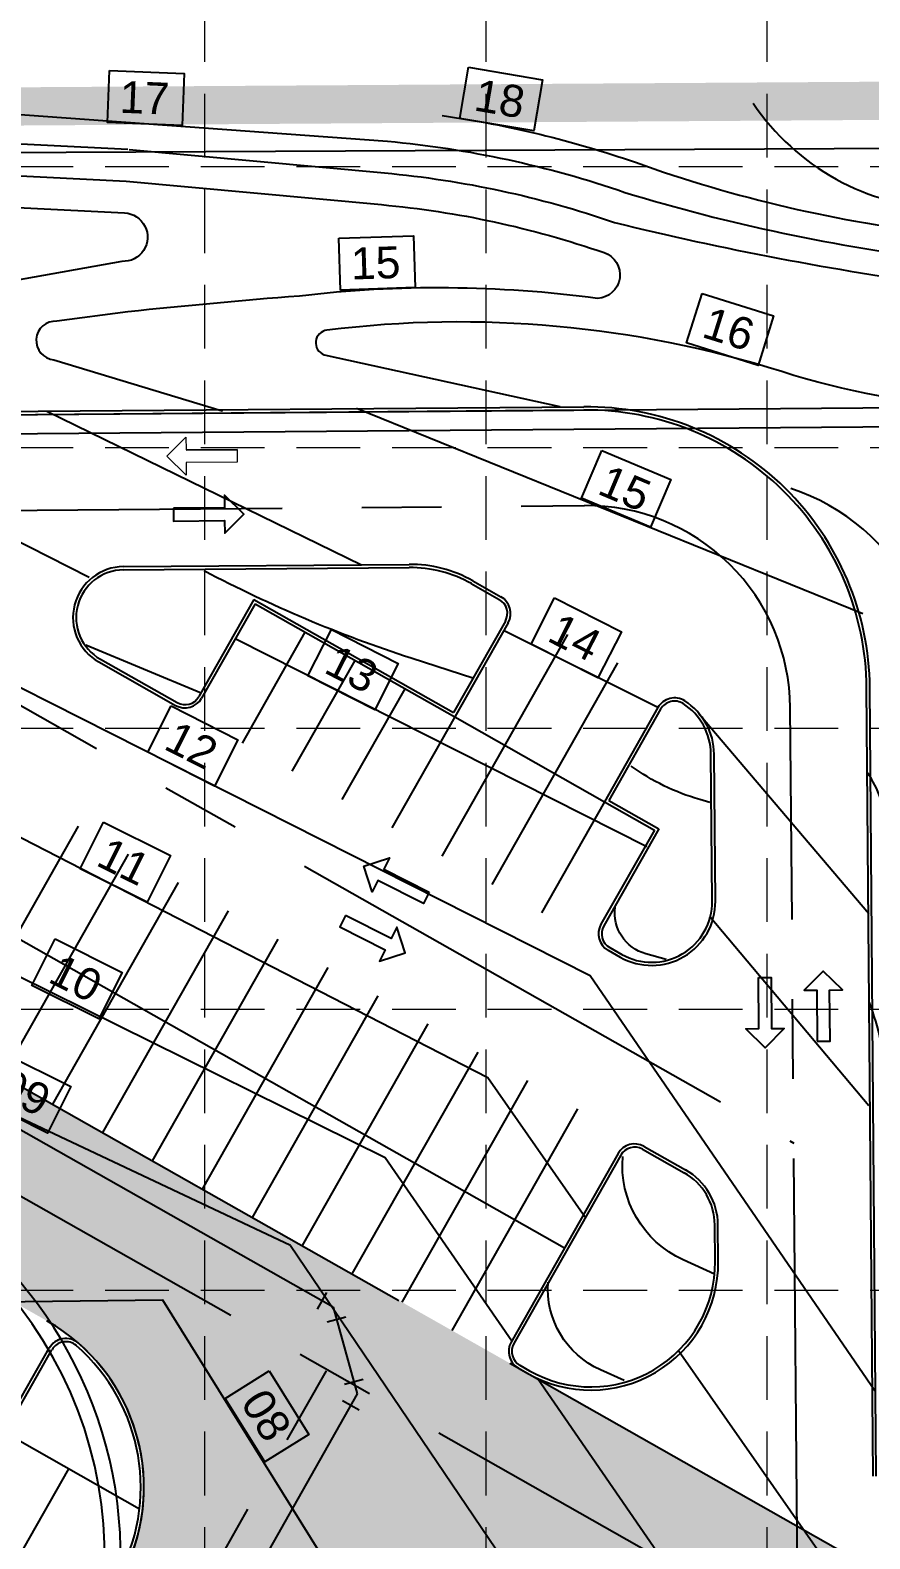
# Model space of a CAD drawing. Header units: feet. Extents: x 2467609 to 2470436, y 7119976 to 7121745.
# Drawn here: x 2468333.5 to 2468465.2, y 7121306.6 to 7121543.5 of the extents above; entities that cross this region are included whole.
import ezdxf
from ezdxf.enums import TextEntityAlignment as Align

# ---------------------------------------------------------------- set-up
doc = ezdxf.new("R2010")
doc.units = ezdxf.units.FT
doc.header["$LTSCALE"] = 100
doc.header["$MEASUREMENT"] = 0
for name, pattern in [('06117 BASE$0$CENTER2', [1.125, 0.75, -0.125, 0.125, -0.125]), ('06117 BASE$0$STRIPE', [1.2, 1, -0.2]), ('HIDDEN', [0.375, 0.25, -0.125]), ('SDASH', [0.15, 0.1, -0.05]), ('STRIPE', [1.2, 1, -0.2])]:
    doc.linetypes.add(name, pattern=pattern)
for name, color, linetype, lineweight in [('06117 BASE$0$C-sidewk-strip', 253, 'Continuous', 25), ('06117 BASE$0$C-Site-Rd-Signage', 253, 'Continuous', 18), ('06117 BASE$0$CPCL', 253, '06117 BASE$0$CENTER2', 25), ('06117 BASE$0$CPCURB', 8, 'Continuous', 25), ('06117 BASE$0$CPCURB2', 8, 'Continuous', 25), ('06117 BASE$0$CPSTRIPE', 253, 'Continuous', 25), ('06117 BASE$0$CPWALK', 8, 'Continuous', 25), ('06117 BASE$0$DIR-ARROW', 8, 'Continuous', 25)]:
    doc.layers.add(name, color=color, linetype=linetype, lineweight=lineweight)
for name, color, linetype in [('06117 BASE$0$firelane', 8, '06117 BASE$0$STRIPE'), ('06117 TOPO$0$EXWATER', 253, 'Continuous'), ('06117 WS Base$0$CPFIT', 7, 'Continuous'), ('06117 WS Base$0$CPWATER', 7, 'Continuous'), ('CPCONT', 253, 'Continuous'), ('FIRELANE-HATCH', 253, 'STRIPE'), ('GRID', 254, 'HIDDEN'), ('LIMITS OF DISTURBANCE', 1, 'HIDDEN'), ('proposed ec', 6, 'SDASH')]:
    doc.layers.add(name, color=color, linetype=linetype)
doc.styles.get("Standard").update_dxf_attribs({"font": 'ARIAL.TTF'})

msp = doc.modelspace()

# ---------------------------------------------------------------- hatches: boundary and pattern name
at = {"layer": 'FIRELANE-HATCH'}
h = msp.add_hatch(color=9, dxfattribs=at)
h.paths.add_polyline_path([(2468922.97, 7121187.19, -0.414214), (2468942.81, 7121207.35), (2469278.26, 7121210.08), (2469277.9, 7121254.08, -0.414214), (2469297.74, 7121274.24), (2469375.13, 7121274.87, -0.137354), (2469390.75, 7121270.64), (2469629.71, 7121128.09, -0.261956), (2469644.34, 7121102.57), (2469645.12, 7121007.13, 0.414214), (2469699.55, 7120953.58), (2469751.67, 7120954, 0.261956), (2469797.6, 7120980.33), (2469803.18, 7120989.68, 0.414214), (2469784.47, 7121063.72), (2469403.04, 7121291.25, 0.137354), (2469374.94, 7121298.87), (2468491.92, 7121291.68, -0.131652), (2468476.89, 7121295.58), (2468199.89, 7121452.51, -0.072593), (2468186.2, 7121463.15, 0.206219), (2468142.45, 7121481.57), (2467847.8, 7121479.17), (2467848.23, 7121449.17), (2468142.69, 7121451.57, -0.577353), (2468169.04, 7121406.78), (2467935.49, 7120994.55, -0.266268), (2467909.82, 7120979.34), (2467855.02, 7120978.55), (2467855.45, 7120948.56), (2467910.25, 7120949.35, 0.266268), (2467961.59, 7120979.76), (2468192.67, 7121387.64, -0.414214), (2468233.56, 7121398.96), (2468336.11, 7121340.86, -0.414214), (2468347.43, 7121299.97), (2468320.22, 7121251.95, 0.414214), (2468338.7, 7121185.16), (2468373.42, 7121165.49, 0.57735), (2468446.57, 7121208.52), (2468446.28, 7121243.96, -1), (2468481.65, 7121244.25), (2468482.67, 7121118.6, 0.414214), (2468532.07, 7121070), (2468873.9, 7121072.79, -0.414214), (2468894.07, 7121052.95), (2468895.4, 7120889.72), (2468884.83, 7120735.24, -0.392002), (2468855.14, 7120707.29), (2468450.27, 7120703.99, -0.131652), (2468375.11, 7120723.48), (2468264.21, 7120786.31, 0.463862), (2468102.32, 7120726.63, 0.45081), (2468173.2, 7120596.29), (2468276.95, 7120572.47, -0.347281), (2468315.76, 7120524.14), (2468315.82, 7120517.93), (2468339.81, 7120518.12), (2468339.76, 7120524.34, 0.347281), (2468282.32, 7120595.86), (2468178.57, 7120619.68, -0.45081), (2468124.87, 7120718.42, -0.463862), (2468252.38, 7120765.43), (2468363.28, 7120702.6, 0.131652), (2468450.47, 7120679.99), (2468832.08, 7120683.1, -0.414214), (2468867.36, 7120648.39), (2468868.39, 7120522.43), (2468892.38, 7120522.62), (2468891.26, 7120660.62), (2468903.26, 7120660.72), (2468904.38, 7120522.72), (2468928.38, 7120522.92)])
h.paths.add_polyline_path([(2468873.66, 7121102.78), (2468531.82, 7121100, -0.414214), (2468506.62, 7121124.8), (2468505.62, 7121247.79, -0.414214), (2468525.46, 7121267.95), (2468872.29, 7121270.78, -0.414214), (2468892.45, 7121250.94), (2468893.5, 7121122.95, -0.414214)], flags=16)
h.paths.add_polyline_path([(2468942.29, 7121271.35), (2469233.74, 7121273.72, -1), (2469234.06, 7121233.72), (2468942.62, 7121231.35, -1)], flags=16)
h.paths.add_polyline_path([(2468385.25, 7121186.37), (2468350.53, 7121206.04, -0.414214), (2468341.1, 7121240.12), (2468370.77, 7121292.49, -0.414214), (2468404.85, 7121301.92), (2468409.33, 7121299.38, -0.267949), (2468422.01, 7121277.83), (2468422.57, 7121208.33, -0.57735)], flags=16)
h.paths.add_polyline_path([(2469698.85, 7121086.85), (2469772.17, 7121043.11, -0.414214), (2469782.57, 7121001.98), (2469776.99, 7120992.63, -0.261956), (2469751.47, 7120978), (2469699.36, 7120977.57, -0.414214), (2469669.11, 7121007.33), (2469668.61, 7121069.51, -0.584841)], flags=16)

# ---------------------------------------------------------------- linework, layer by layer
at = {"layer": '06117 BASE$0$C-sidewk-strip'}
msp.add_line((2468332.46, 7121305.16), (2468339.54, 7121317.65), dxfattribs=at)
msp.add_line((2468332.46, 7121305.16), (2468339.54, 7121317.65), dxfattribs=at)
at = {"layer": '06117 BASE$0$C-Site-Rd-Signage'}
for p, q in [((2468354.94, 7121476.57), (2468357.91, 7121479.59)), ((2468354.94, 7121476.57), (2468357.91, 7121479.59)), ((2468357.91, 7121479.59), (2468357.93, 7121477.59)), ((2468357.91, 7121479.59), (2468357.93, 7121477.59)), ((2468365.93, 7121477.66), (2468365.94, 7121475.66)), ((2468365.93, 7121477.66), (2468365.94, 7121475.66)), ((2468357.96, 7121473.59), (2468354.94, 7121476.57)), ((2468357.96, 7121473.59), (2468354.94, 7121476.57)), ((2468365.94, 7121475.66), (2468357.94, 7121475.59)), ((2468365.94, 7121475.66), (2468357.94, 7121475.59)), ((2468357.94, 7121475.59), (2468357.96, 7121473.59)), ((2468357.94, 7121475.59), (2468357.96, 7121473.59))]:
    msp.add_line(p, q, dxfattribs=at)
at = {"layer": '06117 BASE$0$CPCL'}
for p, q in [((2467848.01, 7121464.17), (2468420.45, 7121468.84)), ((2467848.01, 7121464.17), (2468420.45, 7121468.84)), ((2468278.61, 7121467.68), (2468453.27, 7121368.73)), ((2468278.61, 7121467.68), (2468453.27, 7121368.73)), ((2468453.9, 7121291.37), (2468452.71, 7121437.1)), ((2468453.9, 7121291.37), (2468452.71, 7121437.1)), ((2468201.8, 7121434.19), (2468493.45, 7121268.96)), ((2468201.8, 7121434.19), (2468493.45, 7121268.96)), ((2468330.66, 7121246.03), (2468380.05, 7121333.2)), ((2468330.66, 7121246.03), (2468380.05, 7121333.2))]:
    msp.add_line(p, q, dxfattribs=at)
msp.add_arc((2468420.71, 7121436.84), 32, 0.4665, 90.4671, dxfattribs=at)
msp.add_arc((2468420.71, 7121436.84), 32, 0.4665, 90.4671, dxfattribs=at)
at = {"layer": '06117 BASE$0$CPCURB'}
for p, q in [((2467867.34, 7121479.33), (2468420.33, 7121483.84)), ((2467867.34, 7121479.33), (2468420.33, 7121483.84)), ((2468348.12, 7121459.25), (2468392.91, 7121459.61)), ((2468348.12, 7121459.25), (2468392.91, 7121459.61)), ((2468402.93, 7121457.01), (2468407.32, 7121454.53)), ((2468402.93, 7121457.01), (2468407.32, 7121454.53)), ((2468368.75, 7121453.39), (2468360.37, 7121438.6)), ((2468368.75, 7121453.39), (2468360.37, 7121438.6)), ((2468368.75, 7121453.39), (2468400.07, 7121435.65)), ((2468368.75, 7121453.39), (2468400.07, 7121435.65)), ((2468408.45, 7121450.44), (2468400.07, 7121435.65)), ((2468408.45, 7121450.44), (2468400.07, 7121435.65)), ((2468344.25, 7121444.29), (2468356.28, 7121437.47)), ((2468344.25, 7121444.29), (2468356.28, 7121437.47)), ((2468465.69, 7121316.47), (2468464.69, 7121440.2)), ((2468465.69, 7121316.47), (2468464.69, 7121440.2)), ((2468431.94, 7121437.12), (2468423.56, 7121422.34)), ((2468431.94, 7121437.12), (2468423.56, 7121422.34)), ((2468440.96, 7121406.74), (2468440.77, 7121429.83)), ((2468440.96, 7121406.74), (2468440.77, 7121429.83)), ((2468423.56, 7121422.34), (2468431.39, 7121417.9)), ((2468423.56, 7121422.34), (2468431.39, 7121417.9)), ((2468431.39, 7121417.9), (2468423.01, 7121403.11)), ((2468431.39, 7121417.9), (2468423.01, 7121403.11)), ((2468424.15, 7121399.02), (2468426.03, 7121397.95)), ((2468424.15, 7121399.02), (2468426.03, 7121397.95)), ((2468429.78, 7121368.24), (2468436.3, 7121364.55)), ((2468429.78, 7121368.24), (2468436.3, 7121364.55)), ((2468425.69, 7121367.11), (2468408.93, 7121337.53)), ((2468425.69, 7121367.11), (2468408.93, 7121337.53)), ((2468441.42, 7121350.16), (2468441.37, 7121355.93)), ((2468441.42, 7121350.16), (2468441.37, 7121355.93)), ((2468329.35, 7121324), (2468336.47, 7121336.57)), ((2468329.35, 7121324), (2468336.47, 7121336.57)), ((2468410.06, 7121333.44), (2468411.56, 7121332.59)), ((2468410.06, 7121333.44), (2468411.56, 7121332.59))]:
    msp.add_line(p, q, dxfattribs=at)
for centre, radius, start, end in [((2468420.69, 7121439.84), 44, 0.4665, 90.4671), ((2468420.69, 7121439.84), 44, 0.4665, 90.4671), ((2468348.19, 7121451.25), 8, 90.4671, 240.4665), ((2468348.19, 7121451.25), 8, 90.4671, 240.4665), ((2468393.07, 7121439.61), 20, 60.4665, 90.4671), ((2468393.07, 7121439.61), 20, 60.4665, 90.4671), ((2468405.84, 7121451.92), 3, 330.4665, 60.4665), ((2468405.84, 7121451.92), 3, 330.4665, 60.4665), ((2468357.76, 7121440.08), 3, 240.4665, 330.4665), ((2468357.76, 7121440.08), 3, 240.4665, 330.4665), ((2468434.55, 7121435.64), 3, 57.3248, 150.4665), ((2468434.55, 7121435.64), 3, 57.3248, 150.4665), ((2468430.77, 7121429.75), 10, 0.4665, 57.3248), ((2468430.77, 7121429.75), 10, 0.4665, 57.3248), ((2468430.96, 7121406.65), 10, 240.4665, 0.4665), ((2468430.96, 7121406.65), 10, 240.4665, 0.4665), ((2468425.62, 7121401.63), 3, 150.4665, 240.4665), ((2468425.62, 7121401.63), 3, 150.4665, 240.4665), ((2468428.3, 7121365.63), 3, 60.4665, 150.4665), ((2468428.3, 7121365.63), 3, 60.4665, 150.4665), ((2468431.37, 7121355.85), 10, 0.4665, 60.4665), ((2468431.37, 7121355.85), 10, 0.4665, 60.4665), ((2468421.42, 7121349.99), 20, 240.4665, 0.4665), ((2468421.42, 7121349.99), 20, 240.4665, 0.4665), ((2468339.08, 7121335.09), 3, 48.88, 150.4665), ((2468339.08, 7121335.09), 3, 48.88, 150.4665), ((2468321.32, 7121314.75), 30, 330.4665, 48.88), ((2468321.32, 7121314.75), 30, 330.4665, 48.88), ((2468411.54, 7121336.05), 3, 150.4665, 240.4665), ((2468411.54, 7121336.05), 3, 150.4665, 240.4665)]:
    msp.add_arc(centre, radius, start, end, dxfattribs=at)
at = {"layer": '06117 BASE$0$CPCURB2'}
for p, q in [((2467867.34, 7121479.83), (2468420.32, 7121484.34)), ((2467867.34, 7121479.83), (2468420.32, 7121484.34)), ((2468348.13, 7121458.75), (2468392.91, 7121459.11)), ((2468348.13, 7121458.75), (2468392.91, 7121459.11)), ((2468402.68, 7121456.58), (2468407.07, 7121454.09)), ((2468402.68, 7121456.58), (2468407.07, 7121454.09)), ((2468368.56, 7121454.07), (2468359.93, 7121438.85)), ((2468368.56, 7121454.07), (2468359.93, 7121438.85)), ((2468368.56, 7121454.07), (2468399.88, 7121436.33)), ((2468368.56, 7121454.07), (2468399.88, 7121436.33)), ((2468408.02, 7121450.68), (2468399.88, 7121436.33)), ((2468408.02, 7121450.68), (2468399.88, 7121436.33)), ((2468344.49, 7121444.72), (2468356.53, 7121437.9)), ((2468344.49, 7121444.72), (2468356.53, 7121437.9)), ((2468466.19, 7121316.47), (2468465.19, 7121440.2)), ((2468466.19, 7121316.47), (2468465.19, 7121440.2)), ((2468432.37, 7121436.87), (2468424.24, 7121422.52)), ((2468432.37, 7121436.87), (2468424.24, 7121422.52)), ((2468440.46, 7121406.73), (2468440.27, 7121429.82)), ((2468440.46, 7121406.73), (2468440.27, 7121429.82)), ((2468424.24, 7121422.52), (2468432.08, 7121418.09)), ((2468424.24, 7121422.52), (2468432.08, 7121418.09)), ((2468432.08, 7121418.09), (2468423.45, 7121402.86)), ((2468432.08, 7121418.09), (2468423.45, 7121402.86)), ((2468424.39, 7121399.45), (2468426.27, 7121398.39)), ((2468424.39, 7121399.45), (2468426.27, 7121398.39)), ((2468426.12, 7121366.87), (2468409.37, 7121337.28)), ((2468426.12, 7121366.87), (2468409.37, 7121337.28)), ((2468429.53, 7121367.81), (2468436.05, 7121364.11)), ((2468429.53, 7121367.81), (2468436.05, 7121364.11)), ((2468440.92, 7121350.15), (2468440.87, 7121355.93)), ((2468440.92, 7121350.15), (2468440.87, 7121355.93)), ((2468329.54, 7121323.32), (2468336.9, 7121336.33)), ((2468329.54, 7121323.32), (2468336.9, 7121336.33)), ((2468410.31, 7121333.88), (2468411.81, 7121333.03)), ((2468410.31, 7121333.88), (2468411.81, 7121333.03))]:
    msp.add_line(p, q, dxfattribs=at)
for centre, radius, start, end in [((2468420.69, 7121439.84), 44.5, 0.4665, 90.4671), ((2468420.69, 7121439.84), 44.5, 0.4665, 90.4671), ((2468348.19, 7121451.25), 7.5, 90.4671, 240.4665), ((2468348.19, 7121451.25), 7.5, 90.4671, 240.4665), ((2468393.07, 7121439.61), 19.5, 60.4665, 90.4671), ((2468393.07, 7121439.61), 19.5, 60.4665, 90.4671), ((2468405.84, 7121451.92), 2.5, 330.4665, 60.4665), ((2468405.84, 7121451.92), 2.5, 330.4665, 60.4665), ((2468357.76, 7121440.08), 2.5, 240.4665, 330.4665), ((2468357.76, 7121440.08), 2.5, 240.4665, 330.4665), ((2468434.55, 7121435.64), 2.5, 57.3248, 150.4665), ((2468434.55, 7121435.64), 2.5, 57.3248, 150.4665), ((2468430.77, 7121429.75), 9.5, 0.4665, 57.3248), ((2468430.77, 7121429.75), 9.5, 0.4665, 57.3248), ((2468430.96, 7121406.65), 9.5, 240.4665, 0.4665), ((2468430.96, 7121406.65), 9.5, 240.4665, 0.4665), ((2468425.62, 7121401.63), 2.5, 150.4665, 240.4665), ((2468425.62, 7121401.63), 2.5, 150.4665, 240.4665), ((2468428.3, 7121365.63), 2.5, 60.4665, 150.4665), ((2468428.3, 7121365.63), 2.5, 60.4665, 150.4665), ((2468431.37, 7121355.85), 9.5, 0.4665, 60.4665), ((2468431.37, 7121355.85), 9.5, 0.4665, 60.4665), ((2468421.42, 7121349.99), 19.5, 240.4665, 0.4665), ((2468421.42, 7121349.99), 19.5, 240.4665, 0.4665), ((2468339.08, 7121335.09), 2.5, 48.88, 150.4665), ((2468339.08, 7121335.09), 2.5, 48.88, 150.4665), ((2468321.32, 7121314.75), 29.5, 330.4665, 48.88), ((2468321.32, 7121314.75), 29.5, 330.4665, 48.88), ((2468411.54, 7121336.05), 2.5, 150.4665, 240.4665), ((2468411.54, 7121336.05), 2.5, 150.4665, 240.4665)]:
    msp.add_arc(centre, radius, start, end, dxfattribs=at)
at = {"layer": '06117 BASE$0$CPSTRIPE'}
for p, q in [((2468376.58, 7121448.95), (2468366.72, 7121431.55)), ((2468376.58, 7121448.95), (2468366.72, 7121431.55)), ((2468417.76, 7121448.61), (2468398.04, 7121413.81)), ((2468417.76, 7121448.61), (2468398.04, 7121413.81)), ((2468384.41, 7121444.52), (2468374.55, 7121427.12)), ((2468384.41, 7121444.52), (2468374.55, 7121427.12)), ((2468425.59, 7121444.17), (2468405.87, 7121409.37)), ((2468425.59, 7121444.17), (2468405.87, 7121409.37)), ((2468392.24, 7121440.08), (2468382.38, 7121422.68)), ((2468392.24, 7121440.08), (2468382.38, 7121422.68)), ((2468268.53, 7121436.61), (2468417.31, 7121352.32)), ((2468268.53, 7121436.61), (2468417.31, 7121352.32)), ((2468400.07, 7121435.65), (2468390.21, 7121418.24)), ((2468400.07, 7121435.65), (2468390.21, 7121418.24)), ((2468400.07, 7121435.65), (2468423.56, 7121422.34)), ((2468400.07, 7121435.65), (2468423.56, 7121422.34)), ((2468423.56, 7121422.34), (2468413.7, 7121404.93)), ((2468423.56, 7121422.34), (2468413.7, 7121404.93)), ((2468341.03, 7121418.52), (2468321.31, 7121383.72)), ((2468341.03, 7121418.52), (2468321.31, 7121383.72)), ((2468348.86, 7121414.09), (2468329.15, 7121379.28)), ((2468348.86, 7121414.09), (2468329.15, 7121379.28)), ((2468356.69, 7121409.65), (2468336.98, 7121374.85)), ((2468356.69, 7121409.65), (2468336.98, 7121374.85)), ((2468364.52, 7121405.21), (2468344.81, 7121370.41)), ((2468364.52, 7121405.21), (2468344.81, 7121370.41)), ((2468372.35, 7121400.78), (2468352.64, 7121365.97)), ((2468372.35, 7121400.78), (2468352.64, 7121365.97)), ((2468380.19, 7121396.34), (2468360.47, 7121361.54)), ((2468380.19, 7121396.34), (2468360.47, 7121361.54)), ((2468388.02, 7121391.9), (2468368.3, 7121357.1)), ((2468388.02, 7121391.9), (2468368.3, 7121357.1)), ((2468395.85, 7121387.47), (2468376.13, 7121352.67)), ((2468395.85, 7121387.47), (2468376.13, 7121352.67)), ((2468403.68, 7121383.03), (2468383.96, 7121348.23)), ((2468403.68, 7121383.03), (2468383.96, 7121348.23)), ((2468411.51, 7121378.6), (2468391.79, 7121343.79)), ((2468411.51, 7121378.6), (2468391.79, 7121343.79)), ((2468419.34, 7121374.16), (2468399.62, 7121339.36)), ((2468419.34, 7121374.16), (2468399.62, 7121339.36))]:
    msp.add_line(p, q, dxfattribs=at)
at = {"layer": '06117 BASE$0$CPWALK'}
msp.add_line((2468329.54, 7121323.32), (2468350.63, 7121311.37), dxfattribs=at)
msp.add_line((2468329.54, 7121323.32), (2468350.63, 7121311.37), dxfattribs=at)
at = {"layer": '06117 BASE$0$DIR-ARROW'}
msp.add_line((2468357.93, 7121477.59), (2468365.93, 7121477.66), dxfattribs=at)
msp.add_line((2468357.93, 7121477.59), (2468365.93, 7121477.66), dxfattribs=at)
for points in [[(2468355.96, 7121468.41), (2468355.98, 7121466.41), (2468363.98, 7121466.48), (2468363.99, 7121464.48), (2468366.97, 7121467.5), (2468363.94, 7121470.48), (2468363.96, 7121468.48)], [(2468355.96, 7121468.41), (2468355.98, 7121466.41), (2468363.98, 7121466.48), (2468363.99, 7121464.48), (2468366.97, 7121467.5), (2468363.94, 7121470.48), (2468363.96, 7121468.48)], [(2468396.06, 7121408.15), (2468395.16, 7121406.36), (2468388.02, 7121409.98), (2468387.12, 7121408.2), (2468385.8, 7121412.23), (2468389.83, 7121413.55), (2468388.93, 7121411.76)], [(2468396.06, 7121408.15), (2468395.16, 7121406.36), (2468388.02, 7121409.98), (2468387.12, 7121408.2), (2468385.8, 7121412.23), (2468389.83, 7121413.55), (2468388.93, 7121411.76)], [(2468382.96, 7121404.51), (2468382.06, 7121402.73), (2468389.19, 7121399.11), (2468388.29, 7121397.33), (2468392.32, 7121398.65), (2468391, 7121402.68), (2468390.1, 7121400.89)], [(2468382.96, 7121404.51), (2468382.06, 7121402.73), (2468389.19, 7121399.11), (2468388.29, 7121397.33), (2468392.32, 7121398.65), (2468391, 7121402.68), (2468390.1, 7121400.89)], [(2468447.7, 7121394.74), (2468449.7, 7121394.75), (2468449.76, 7121386.75), (2468451.76, 7121386.77), (2468448.79, 7121383.74), (2468445.76, 7121386.72), (2468447.76, 7121386.74)], [(2468447.7, 7121394.74), (2468449.7, 7121394.75), (2468449.76, 7121386.75), (2468451.76, 7121386.77), (2468448.79, 7121383.74), (2468445.76, 7121386.72), (2468447.76, 7121386.74)], [(2468456.95, 7121384.77), (2468458.95, 7121384.78), (2468458.88, 7121392.78), (2468460.88, 7121392.8), (2468457.86, 7121395.77), (2468454.88, 7121392.75), (2468456.88, 7121392.77)], [(2468456.95, 7121384.77), (2468458.95, 7121384.78), (2468458.88, 7121392.78), (2468460.88, 7121392.8), (2468457.86, 7121395.77), (2468454.88, 7121392.75), (2468456.88, 7121392.77)]]:
    msp.add_lwpolyline(points, close=True, dxfattribs=at)
at = {"layer": '06117 BASE$0$firelane'}
for p, q in [((2468199.89, 7121452.51), (2468476.89, 7121295.58)), ((2468199.89, 7121452.51), (2468476.89, 7121295.58)), ((2468233.56, 7121398.96), (2468336.11, 7121340.86)), ((2468233.56, 7121398.96), (2468336.11, 7121340.86))]:
    msp.add_line(p, q, dxfattribs=at)
msp.add_arc((2468321.32, 7121314.75), 30, 330.4665, 60.4665, dxfattribs=at)
msp.add_arc((2468321.32, 7121314.75), 30, 330.4665, 60.4665, dxfattribs=at)
at = {"layer": '06117 TOPO$0$EXWATER', "color": 4}
msp.add_line((2470077.84, 7121532.62), (2467732.26, 7121521.36), dxfattribs=at)
at = {"layer": '06117 WS Base$0$CPFIT'}
for p, q in [((2468378.53, 7121342.69), (2468380, 7121345.3)), ((2468378.53, 7121342.69), (2468380, 7121345.3)), ((2468380.09, 7121340.68), (2468382.98, 7121341.48)), ((2468380.09, 7121340.68), (2468382.98, 7121341.48)), ((2468382.8, 7121330.9), (2468385.69, 7121331.7)), ((2468382.8, 7121330.9), (2468385.69, 7121331.7)), ((2468382.49, 7121328.38), (2468385.1, 7121326.9)), ((2468382.49, 7121328.38), (2468385.1, 7121326.9))]:
    msp.add_line(p, q, dxfattribs=at)
at = {"layer": '06117 WS Base$0$CPWATER', "color": 4}
for p, q in [((2468381, 7121343.01), (2468207.11, 7121441.53)), ((2468381, 7121343.01), (2468384.78, 7121329.38)), ((2468384.78, 7121329.38), (2468351.16, 7121270.05))]:
    msp.add_line(p, q, dxfattribs=at)
at = {"layer": '06117 WS Base$0$CPWATER'}
for p, q in [((2468381, 7121343.01), (2468207.11, 7121441.53)), ((2468381, 7121343.01), (2468384.78, 7121329.38)), ((2468384.78, 7121329.38), (2468351.16, 7121270.05))]:
    msp.add_line(p, q, dxfattribs=at)
at = {"layer": 'CPCONT', "color": 35}
for points in [[(2468345.92, 7121537.13), (2468357.66, 7121536.65), (2468357.32, 7121528.5), (2468345.59, 7121528.98)], [(2468402.25, 7121537.65), (2468413.83, 7121535.67), (2468412.46, 7121527.64), (2468400.88, 7121529.61)], [(2468381.88, 7121510.81), (2468393.62, 7121511.19), (2468393.88, 7121503.05), (2468382.14, 7121502.66)], [(2468438.89, 7121502.13), (2468450.1, 7121498.62), (2468447.66, 7121490.84), (2468436.45, 7121494.36)], [(2468423.14, 7121477.5), (2468433.97, 7121472.94), (2468430.81, 7121465.43), (2468419.98, 7121469.99)], [(2468415.73, 7121454.34), (2468426.21, 7121449.04), (2468422.53, 7121441.77), (2468412.05, 7121447.07)], [(2468380.72, 7121449.36), (2468391.2, 7121444.05), (2468387.52, 7121436.78), (2468377.04, 7121442.09)], [(2468355.59, 7121437.38), (2468366.07, 7121432.07), (2468362.39, 7121424.8), (2468351.91, 7121430.11)], [(2468344.96, 7121419.12), (2468355.47, 7121413.88), (2468351.82, 7121406.59), (2468341.31, 7121411.83)], [(2468337.41, 7121400.81), (2468347.92, 7121395.56), (2468344.27, 7121388.27), (2468333.76, 7121393.52)], [(2468329.34, 7121382.88), (2468339.85, 7121377.63), (2468336.21, 7121370.34), (2468325.7, 7121375.59)], [(2468370.98, 7121333), (2468377.2, 7121323.04), (2468370.29, 7121318.72), (2468364.06, 7121328.69)]]:
    msp.add_lwpolyline(points, close=True, dxfattribs=at)
for points in [[(2468446.88, 7121532, 0.241072), (2468476.9, 7121515.42), (2468618.5, 7121511.9), (2468780.96, 7121513.77), (2468851.13, 7121512.88)], [(2468184.61, 7121527.42), (2468216.86, 7121529.33, -0.025631), (2468252.18, 7121529.61), (2468348.78, 7121524.76)], [(2468323.21, 7121530.84), (2468389.53, 7121526.03, -0.060482), (2468426.77, 7121517.99, -0.060482)], [(2468398.12, 7121530.05, -0.047886), (2468428.41, 7121522.72)], [(2468052.71, 7121508.47), (2468074.18, 7121512.69, -0.03783), (2468127.05, 7121519), (2468217.16, 7121524.34, -0.025618), (2468251.95, 7121524.61), (2468348.53, 7121519.76, -0.303283), (2468348.53, 7121519.76, -0.303283)], [(2468348.99, 7121524.74), (2468389.07, 7121521.05, -0.060482), (2468425.13, 7121513.27)], [(2468428.41, 7121522.72, 0.057501), (2468476.83, 7121511.42), (2468618.48, 7121507.9), (2468780.96, 7121509.77), (2468851.08, 7121508.88)], [(2467999.94, 7121480.1, -0.119609), (2468034.87, 7121487.32), (2468107.32, 7121494.23, 0.970858), (2468106.78, 7121498.37), (2468017.05, 7121493.12, -0.936736), (2468016.59, 7121497.59), (2468075.14, 7121507.79, -0.025667), (2468107.77, 7121511.91), (2468217.45, 7121519.34, -0.025606), (2468251.71, 7121519.62), (2468348.28, 7121514.77, -1.003864), (2468347.87, 7121507.17), (2468296.3, 7121497.93, 0.721006), (2468297.7, 7121491.24, -0.009893), (2468316.61, 7121483.4, -3.424284)], [(2468348.53, 7121519.76), (2468388.61, 7121516.07, -0.060482), (2468423.5, 7121508.54, -0.82334), (2468422.48, 7121501.34, -9.487012)], [(2468426.77, 7121517.99, 0.043939), (2468476.76, 7121507.42), (2468618.45, 7121503.9), (2468780.96, 7121505.77), (2468851.03, 7121504.88)], [(2468425.13, 7121513.27), (2468425.13, 7121513.27), (2468425.13, 7121513.27, 0.026205), (2468476.69, 7121503.43), (2468618.42, 7121499.9), (2468780.96, 7121501.77), (2468850.98, 7121500.88, -0.33738), (2468874.75, 7121482.3), (2468882.72, 7121426.99, 0.233119), (2468891.07, 7121414.82)], [(2468422.48, 7121501.34, 0.063002), (2468375.71, 7121501.72, 0.007116), (2468348.78, 7121499.24)], [(2468348.78, 7121499.24), (2468348.78, 7121499.24), (2468348.78, 7121499.24), (2468337.64, 7121497.77, 0.985041), (2468337.19, 7121491.72), (2468363.6, 7121483.73), (2468363.6, 7121483.73)], [(2468498.94, 7121483.57), (2468482.06, 7121484.34, -0.066395), (2468451.38, 7121489.86, 0.10789), (2468380.04, 7121496.36, 0.797202), (2468379.59, 7121492.51, -0.127426)], [(2468379.59, 7121492.51, 0.060045), (2468379.59, 7121492.51), (2468416.55, 7121484.41), (2468416.55, 7121484.41)], [(2468452.8, 7121471.5), (2468452.8, 7121471.5, -0.458738)], [(2468480.38, 7121417.68), (2468472.06, 7121454.79, 0.204409), (2468452.8, 7121471.5, -0.017843)], [(2468403.06, 7121441.67), (2468393.22, 7121444.87, -0.042519), (2468360.75, 7121458.58, -4.046351)], [(2468440.1, 7121422.24), (2468438.5, 7121422.7, -0.088594), (2468427.76, 7121427.95, 1.486597)], [(2468554.59, 7121292.45, 0.07795), (2468535.94, 7121298.15), (2468490.82, 7121306.98, -0.32915), (2468478.09, 7121320.88), (2468467.84, 7121418.6, 0.12205), (2468464.85, 7121426.87, 2.919948)], [(2468433.24, 7121397.56), (2468430.04, 7121398.47, -0.371632), (2468425.24, 7121405.78, -0.877231)], [(2468532.13, 7121292.4, 0.028749), (2468513.17, 7121297.06), (2468490.34, 7121302.62, -0.330171), (2468473.22, 7121322.99), (2468467.88, 7121378.83, 0.06405), (2468465.15, 7121390.81, 7.893498)], [(2468440.83, 7121348.17), (2468435.9, 7121350.44, -0.316866), (2468426.43, 7121366.68, 2.078428)], [(2468426.64, 7121331.52), (2468422.94, 7121333.17, -0.317195), (2468414.71, 7121346.94, -0.926897)]]:
    msp.add_lwpolyline(points, format="xyb", dxfattribs=at)
for points in [[(2468465.98, 7121329.86), (2468421.32, 7121395.04), (2468247.54, 7121482.93)], [(2468292.18, 7121483.29), (2468342.71, 7121457.62)], [(2468336.09, 7121483.65), (2468385.46, 7121459.55)], [(2468464.08, 7121451.82), (2468384.66, 7121484.05)], [(2468431.95, 7121437.14), (2468407.75, 7121449.2)], [(2468405.26, 7121378.99), (2468405.26, 7121378.99), (2468274.09, 7121446.43)], [(2468360.29, 7121439.38), (2468342.23, 7121446.92)], [(2468430.19, 7121415.28), (2468365.87, 7121447.79)], [(2468389.19, 7121366.47), (2468247.76, 7121436.47)], [(2468465.05, 7121404.73), (2468438.31, 7121436.21)], [(2468374.32, 7121352.71), (2468226.99, 7121422.22)], [(2468465.05, 7121374.61), (2468440.14, 7121404.24)], [(2468420.57, 7121357.05), (2468405.26, 7121378.99)], [(2468386.5, 7121368.14), (2468386.5, 7121368.14)], [(2468409.01, 7121337.68), (2468389.19, 7121366.47)], [(2468374.32, 7121352.71), (2468411.1, 7121298.27)], [(2468380.36, 7121302.14), (2468354.27, 7121344.1), (2468328.3, 7121343.81), (2468329.45, 7121324.63)], [(2468527.23, 7121204.24), (2468527.23, 7121204.24), (2468435.16, 7121336.15)], [(2468507.49, 7121194.67), (2468413.04, 7121331.83)]]:
    msp.add_lwpolyline(points, dxfattribs=at)
at = {"layer": 'GRID', "color": 252, "linetype": 'HIDDEN', "lineweight": 0, "ltscale": 0.4}
for p, q in [((2468360.84, 7121698.47), (2468360.84, 7120154.77)), ((2468404.94, 7121698.47), (2468404.94, 7120154.77)), ((2468449.04, 7121698.47), (2468449.04, 7120154.77)), ((2467655.24, 7121522.07), (2470389.44, 7121522.07)), ((2467655.24, 7121477.97), (2470389.44, 7121477.97)), ((2467655.24, 7121433.87), (2470389.44, 7121433.87)), ((2467655.24, 7121389.77), (2470389.44, 7121389.77)), ((2467655.24, 7121345.67), (2470389.44, 7121345.67))]:
    msp.add_line(p, q, dxfattribs=at)
at = {"layer": 'LIMITS OF DISTURBANCE', "ltscale": 2, "const_width": 6}
msp.add_lwpolyline([(2467833.01, 7121530.09), (2467846.43, 7120518.47, 0.339282), (2467879.82, 7120486.99), (2468303.87, 7120494.22), (2468842.22, 7120504.92), (2470123.96, 7120515.28), (2470099.86, 7121608.53), (2469509.9, 7121601.53), (2469502.05, 7121540.91), (2468847.18, 7121534.85), (2468155.33, 7121530.34)], format="xyb", close=True, dxfattribs=at)
at = {"layer": 'proposed ec', "color": 5, "linetype": 'Continuous'}
for p, q in [((2468265.71, 7121482.58), (2468798.02, 7121486.91)), ((2468265.73, 7121479.58), (2468798.04, 7121483.92))]:
    msp.add_line(p, q, dxfattribs=at)
for radius, start in [(66.25, 357.0329), (63.75, 330.4665)]:
    msp.add_arc((2468281.42, 7121304.03), radius, start, 60.4665, dxfattribs=at)

# ---------------------------------------------------------------- texts
at = {"layer": 'CPCONT', "color": 35}
for s, rotation, p in [('17', 357.6582, (2468351.31, 7121530.35)), ('18', 350.3328, (2468406.73, 7121530.24)), ('15', 1.873, (2468387.75, 7121504.44)), ('16', 342.577, (2468442.33, 7121494.19)), ('15', 337.1683, (2468425.82, 7121469.26)), ('14', 333.1564, (2468417.82, 7121445.94)), ('13', 333.1564, (2468382.81, 7121440.96)), ('12', 333.1564, (2468357.68, 7121428.98)), ('11', 333.4633, (2468347.09, 7121410.73)), ('10', 333.4633, (2468339.54, 7121392.42)), ('09', 333.4633, (2468331.48, 7121374.49)), ('08', 301.9923, (2468368.42, 7121324.73))]:
    msp.add_text(s, height=5, rotation=rotation, dxfattribs=at).set_placement(p, align=Align.CENTER)

doc.saveas('drawing.dxf')
